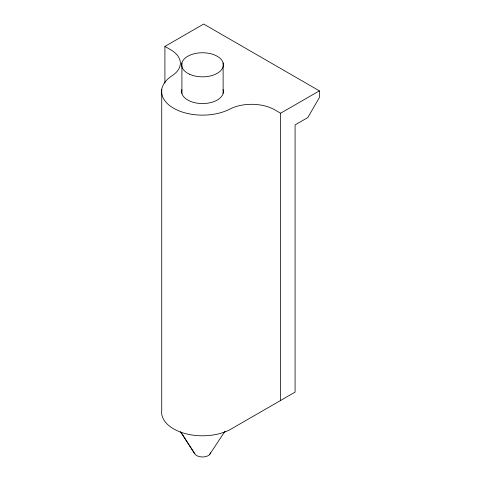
<?xml version="1.0" encoding="UTF-8"?>
<svg xmlns="http://www.w3.org/2000/svg" width="481" height="481" viewBox="0 0 481 481"><rect width="100%" height="100%" fill="white"/><g stroke="black" fill="none" stroke-linecap="round" stroke-linejoin="round"><path stroke-width="0.72" d="M161.736 89.622L161.736 410.275A40.909 23.617 0 0 0 184.325 433.327A40.909 23.617 0 0 0 229.792 429.78L295.081 392.135L295.081 124.922L307.804 117.574L319.378 97.535L319.378 90.855L203.673 24.05L164.911 46.429L164.911 83.177M209.439 454.767L225.102 431.108M164.911 46.429L170.779 49.814A32.726 18.897 0 0 1 172.024 75.776A40.909 23.617 0 0 0 173.587 108.219A40.909 23.617 0 0 0 229.792 109.121A32.726 18.897 0 0 1 274.753 109.842L280.615 113.233L319.378 90.855M180.97 432.329L194.793 453.817A8.183 4.726 0 0 0 203.433 456.95A8.183 4.726 0 0 0 210.648 452.783M180.561 431.704L194.793 453.817M280.615 113.233L280.615 400.481M223.124 62.915L223.124 93.404M181.908 62.915L181.908 93.404M223.124 89.634A20.863 12.043 0 0 1 202.513 103.565A20.863 12.043 0 0 1 181.908 89.634M189.388 74.158A20.863 12.043 0 0 0 223.124 66.685A20.863 12.043 0 0 0 195.039 53.553A20.863 12.043 0 0 0 189.388 74.158"/></g></svg>
